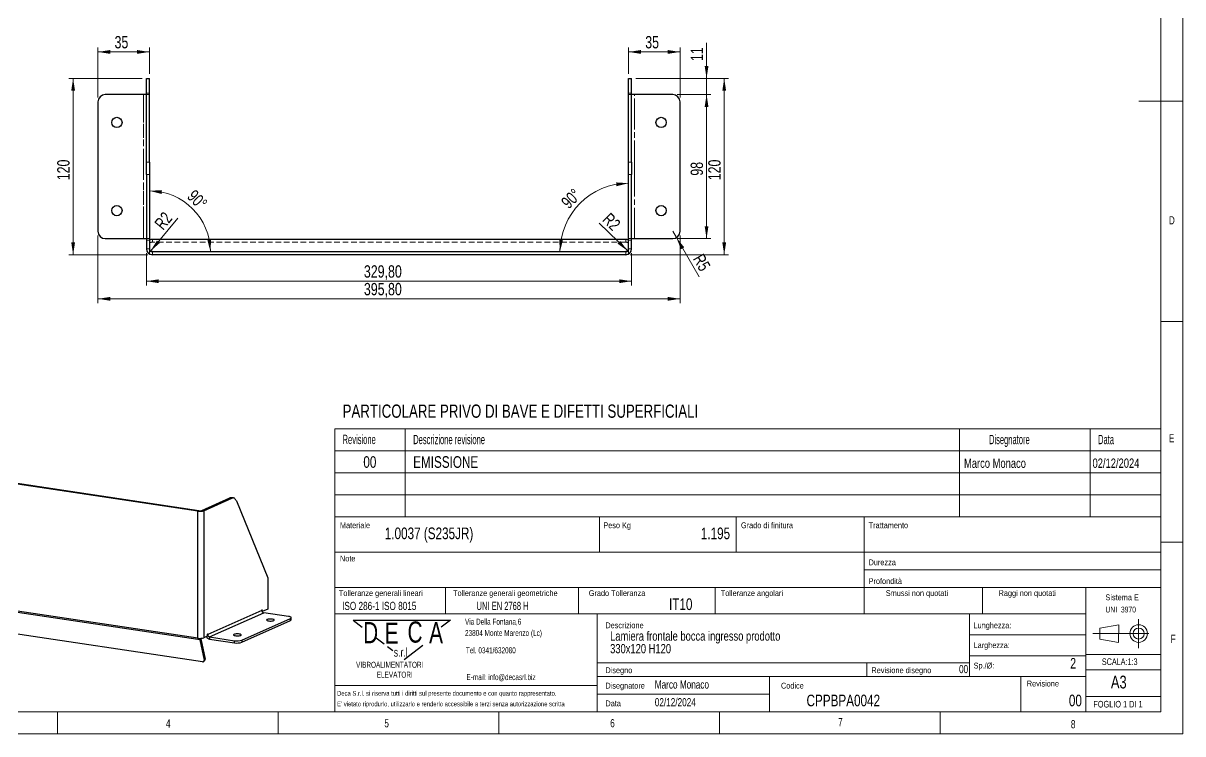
# Model space of a CAD drawing. Header units: millimetres. Extents: x 15 to 1245, y 15 to 876.
# Drawn here: x 457 to 1245, y 15 to 499 of the extents above; entities that cross this region are included whole.
import ezdxf

# ---------------------------------------------------------------- set-up
doc = ezdxf.new("R2010")
doc.units = ezdxf.units.MM
doc.header["$LTSCALE"] = 3
for name, pattern in [('CENTERX2', [20.32, 12.7, -2.54, 2.54, -2.54]), ('HIDDEN', [1.905, 1.27, -0.635]), ('PHANTOM', [12.7, 6.35, -1.27, 1.27, -1.27, 1.27, -1.27])]:
    doc.linetypes.add(name, pattern=pattern)
doc.layers.add('FORMAT', color=7, linetype='Continuous')
doc.layers.add('TESTO', color=179, linetype='Continuous')
doc.styles.add('SLDTEXTSTYLE0', font='TXT', dxfattribs={"width": 0.75})
doc.styles.add('SLDTEXTSTYLE1', font='TXT', dxfattribs={"width": 0.732984})
doc.styles.add('SLDTEXTSTYLE2', font='TXT', dxfattribs={"width": 0.643617})
doc.styles.add('SLDTEXTSTYLE3', font='TXT', dxfattribs={"width": 0.694444})
doc.styles.add('SLDTEXTSTYLE4', font='TXT', dxfattribs={"width": 0.692308})
doc.styles.add('SLDTEXTSTYLE5', font='TXT', dxfattribs={"width": 0.605})
doc.dimstyles.new('SLDDIMSTYLE0', dxfattribs={"dimtxt": 8.4, "dimasz": 8.4, "dimexe": 0, "dimexo": 0.0625, "dimgap": 2.1, "dimtad": 1, "dimrnd": 1e-09, "dimzin": 12, "dimdsep": 46, "dimtxsty": 'SLDTEXTSTYLE0', "dimsah": 1, "dimcen": 0.09, "dimadec": 0, "dimazin": 3, "dimtfac": 1, "dimtofl": 0, "dimtmove": 0, "dimatfit": 3, "dimfxl": 1, "dimfrac": 2, "dimtolj": 1, "dimtzin": 12, "dimarcsym": 0})
doc.dimstyles.new('SLDDIMSTYLE1', dxfattribs={"dimtxt": 8.4, "dimasz": 8.4, "dimexe": 0, "dimexo": 0.0625, "dimgap": 2.1, "dimtad": 1, "dimrnd": 1e-09, "dimzin": 12, "dimdsep": 46, "dimtxsty": 'SLDTEXTSTYLE0', "dimsah": 1, "dimcen": 0.09, "dimadec": 0, "dimazin": 3, "dimtfac": 1, "dimtmove": 0, "dimatfit": 0, "dimfxl": 1, "dimfrac": 2, "dimtolj": 1, "dimtzin": 12, "dimarcsym": 0})
doc.dimstyles.new('SLDDIMSTYLE2', dxfattribs={"dimtxt": 8.4, "dimasz": 8.4, "dimexe": 0, "dimexo": 0.0625, "dimgap": 2.1, "dimtad": 1, "dimrnd": 1e-09, "dimzin": 12, "dimdsep": 46, "dimtxsty": 'SLDTEXTSTYLE0', "dimsah": 1, "dimcen": 0, "dimadec": 0, "dimazin": 3, "dimtfac": 1, "dimtofl": 0, "dimtmove": 0, "dimatfit": 3, "dimfxl": 1, "dimfrac": 2, "dimtolj": 1, "dimtzin": 12, "dimarcsym": 0})
doc.dimstyles.new('SLDDIMSTYLE3', dxfattribs={"dimtxt": 8.4, "dimasz": 8.4, "dimexe": 0, "dimexo": 0.0625, "dimgap": 2.1, "dimtad": 1, "dimdec": 4, "dimlfac": 3, "dimzin": 12, "dimdsep": 46, "dimtxsty": 'SLDTEXTSTYLE0', "dimsah": 1, "dimcen": 0.09, "dimazin": 3, "dimtfac": 1, "dimtofl": 0, "dimtmove": 0, "dimatfit": 3, "dimfxl": 1, "dimfrac": 2, "dimtolj": 1, "dimtzin": 12, "dimarcsym": 0})
doc.dimstyles.new('SLDDIMSTYLE4', dxfattribs={"dimtxt": 8.4, "dimasz": 8.4, "dimexe": 0, "dimexo": 0.0625, "dimgap": 2.1, "dimtad": 1, "dimrnd": 1e-09, "dimzin": 12, "dimdsep": 46, "dimtxsty": 'SLDTEXTSTYLE0', "dimsah": 1, "dimcen": 0, "dimadec": 0, "dimazin": 3, "dimtfac": 1, "dimtofl": 0, "dimtmove": 1, "dimatfit": 3, "dimfxl": 1, "dimfrac": 2, "dimtolj": 1, "dimtzin": 12, "dimarcsym": 0})

# ---------------------------------------------------------------- blocks, each defined once
blk = doc.blocks.new('SW_NOTE_0')
at = {"color": 0, "linetype": 'Continuous', "lineweight": 0, "insert": (0, 116), "char_height": 90, "attachment_point": 1, "style": 'SLDTEXTSTYLE0'}
blk.add_mtext('PARTICOLARE PRIVO DI BAVE E DIFETTI SUPERFICIALI', dxfattribs=at)
blk = doc.blocks.new('Particolare privo di bave e dif.sup.')
at = {"color": 7, "linetype": 'Continuous', "lineweight": 0}
blk.add_blockref('SW_NOTE_0', (8.2, -5.8), dxfattribs=at)
blk = doc.blocks.new('_D')
at = {"color": 7, "linetype": 'Continuous', "lineweight": 0}
for p, q in [((868.21, 463.96), (868.21, 481.96)), ((903.21, 447.96), (903.21, 481.96)), ((868.21, 478.96), (903.21, 478.96))]:
    blk.add_line(p, q, dxfattribs=at)
at = {"color": 7, "linetype": 'Continuous', "lineweight": 18}
for points in [[(868.21, 478.96), (876.61, 477.67), (876.61, 480.26)], [(903.21, 478.96), (894.81, 480.26), (894.81, 477.67)]]:
    blk.add_solid(points, dxfattribs=at)
at = {"color": 7, "linetype": 'Continuous', "lineweight": 18, "insert": (879.51, 489.79), "char_height": 8.4, "attachment_point": 1, "style": 'SLDTEXTSTYLE0'}
blk.add_mtext('35', dxfattribs=at)
blk = doc.blocks.new('_D_1')
at = {"color": 7, "linetype": 'Continuous', "lineweight": 0}
for p, q in [((873.21, 460.96), (936.21, 460.96)), ((933.21, 460.96), (933.21, 340.96)), ((869.21, 340.96), (936.21, 340.96))]:
    blk.add_line(p, q, dxfattribs=at)
at = {"color": 7, "linetype": 'Continuous', "lineweight": 18}
for points in [[(933.21, 460.96), (931.92, 452.56), (934.5, 452.56)], [(933.21, 340.96), (934.5, 349.36), (931.92, 349.36)]]:
    blk.add_solid(points, dxfattribs=at)
at = {"color": 7, "linetype": 'Continuous', "lineweight": 18, "insert": (922.38, 391.65), "char_height": 8.4, "attachment_point": 1, "rotation": 90, "style": 'SLDTEXTSTYLE0'}
blk.add_mtext('120', dxfattribs=at)
blk = doc.blocks.new('_D_2')
at = {"color": 7, "linetype": 'Continuous', "lineweight": 0}
for p, q in [((901.21, 449.96), (924.21, 449.96)), ((921.21, 351.96), (921.21, 449.96)), ((901.21, 351.96), (924.21, 351.96))]:
    blk.add_line(p, q, dxfattribs=at)
at = {"color": 7, "linetype": 'Continuous', "lineweight": 18}
for points in [[(921.21, 449.96), (919.92, 441.56), (922.5, 441.56)], [(921.21, 351.96), (922.5, 360.36), (919.92, 360.36)]]:
    blk.add_solid(points, dxfattribs=at)
at = {"color": 7, "linetype": 'Continuous', "lineweight": 18, "insert": (910.38, 394.76), "char_height": 8.4, "attachment_point": 1, "rotation": 90, "style": 'SLDTEXTSTYLE0'}
blk.add_mtext('98', dxfattribs=at)
blk = doc.blocks.new('_D_3')
at = {"color": 7, "linetype": 'Continuous', "lineweight": 0}
for p, q in [((921.21, 460.96), (921.21, 485.17)), ((873.21, 460.96), (924.21, 460.96)), ((921.21, 449.96), (921.21, 460.96)), ((901.21, 449.96), (924.21, 449.96)), ((921.21, 449.96), (921.21, 433.81))]:
    blk.add_line(p, q, dxfattribs=at)
at = {"color": 7, "linetype": 'Continuous', "lineweight": 18}
for points in [[(921.21, 460.96), (922.5, 469.36), (919.92, 469.36)], [(921.21, 449.96), (919.92, 441.56), (922.5, 441.56)]]:
    blk.add_solid(points, dxfattribs=at)
at = {"color": 7, "linetype": 'Continuous', "lineweight": 18, "insert": (910.38, 472.76), "char_height": 8.4, "attachment_point": 1, "rotation": 90, "style": 'SLDTEXTSTYLE0'}
blk.add_mtext('11', dxfattribs=at)
blk = doc.blocks.new('_D_4')
at = {"color": 7, "linetype": 'Continuous', "lineweight": 0}
for p, q in [((540.41, 341.96), (540.41, 319.96)), ((870.21, 341.96), (870.21, 319.96)), ((540.41, 322.96), (870.21, 322.96))]:
    blk.add_line(p, q, dxfattribs=at)
at = {"color": 7, "linetype": 'Continuous', "lineweight": 18}
for points in [[(540.41, 322.96), (548.81, 321.67), (548.81, 324.26)], [(870.21, 322.96), (861.81, 324.26), (861.81, 321.67)]]:
    blk.add_solid(points, dxfattribs=at)
at = {"color": 7, "linetype": 'Continuous', "lineweight": 18, "insert": (688.24, 333.79), "char_height": 8.4, "attachment_point": 1, "style": 'SLDTEXTSTYLE0'}
blk.add_mtext('329,80', dxfattribs=at)
blk = doc.blocks.new('_D_5')
at = {"color": 7, "linetype": 'Continuous', "lineweight": 0}
for p, q in [((507.41, 353.96), (507.41, 307.96)), ((903.21, 353.96), (903.21, 307.96)), ((903.21, 310.96), (507.41, 310.96))]:
    blk.add_line(p, q, dxfattribs=at)
at = {"color": 7, "linetype": 'Continuous', "lineweight": 18}
for points in [[(507.41, 310.96), (515.81, 309.67), (515.81, 312.26)], [(903.21, 310.96), (894.81, 312.26), (894.81, 309.67)]]:
    blk.add_solid(points, dxfattribs=at)
at = {"color": 7, "linetype": 'Continuous', "lineweight": 18, "insert": (688.24, 321.79), "char_height": 8.4, "attachment_point": 1, "style": 'SLDTEXTSTYLE0'}
blk.add_mtext('395,80', dxfattribs=at)
blk = doc.blocks.new('_D_6')
at = {"color": 7, "linetype": 'Continuous', "lineweight": 0}
for p, q in [((537.41, 460.96), (487.55, 460.96)), ((490.55, 340.96), (490.55, 460.96)), ((541.41, 340.96), (487.55, 340.96))]:
    blk.add_line(p, q, dxfattribs=at)
at = {"color": 7, "linetype": 'Continuous', "lineweight": 18}
for points in [[(490.55, 460.96), (489.26, 452.56), (491.84, 452.56)], [(490.55, 340.96), (491.84, 349.36), (489.26, 349.36)]]:
    blk.add_solid(points, dxfattribs=at)
at = {"color": 7, "linetype": 'Continuous', "lineweight": 18, "insert": (479.72, 391.65), "char_height": 8.4, "attachment_point": 1, "rotation": 90, "style": 'SLDTEXTSTYLE0'}
blk.add_mtext('120', dxfattribs=at)
blk = doc.blocks.new('_D_7')
at = {"color": 7, "linetype": 'Continuous', "lineweight": 0}
for p, q in [((507.41, 447.96), (507.41, 481.96)), ((542.41, 463.96), (542.41, 481.96)), ((542.41, 478.96), (507.41, 478.96))]:
    blk.add_line(p, q, dxfattribs=at)
at = {"color": 7, "linetype": 'Continuous', "lineweight": 18}
for points in [[(507.41, 478.96), (515.81, 477.67), (515.81, 480.26)], [(542.41, 478.96), (534.01, 480.26), (534.01, 477.67)]]:
    blk.add_solid(points, dxfattribs=at)
at = {"color": 7, "linetype": 'Continuous', "lineweight": 18, "insert": (518.71, 489.79), "char_height": 8.4, "attachment_point": 1, "style": 'SLDTEXTSTYLE0'}
blk.add_mtext('35', dxfattribs=at)
blk = doc.blocks.new('_D_8')
at = {"color": 7, "linetype": 'Continuous', "lineweight": 0}
for q in [(898.21, 356.96), (916.19, 325.83)]:
    blk.add_line((900.71, 352.63), q, dxfattribs=at)
at = {"color": 7, "linetype": 'Continuous', "lineweight": 18}
blk.add_solid([(900.71, 352.63), (903.79, 344.71), (906.03, 346.01)], dxfattribs=at)
at = {"color": 7, "linetype": 'Continuous', "lineweight": 18, "insert": (918.92, 342.44), "char_height": 8.4, "attachment_point": 1, "rotation": 300, "style": 'SLDTEXTSTYLE0'}
blk.add_mtext('R5', dxfattribs=at)
blk = doc.blocks.new('_D_9')
at = {"color": 7, "linetype": 'Continuous', "lineweight": 18}
blk.add_arc((542.41, 342.96), 41.5, 0, 90, dxfattribs=at)
for points in [[(542.41, 384.46), (550.64, 382.34), (550.9, 384.91)], [(583.91, 342.96), (584.36, 351.45), (581.79, 351.19)]]:
    blk.add_solid(points, dxfattribs=at)
at = {"color": 7, "linetype": 'Continuous', "lineweight": 18, "insert": (573.44, 385.94), "char_height": 8.4, "attachment_point": 1, "rotation": 315, "style": 'SLDTEXTSTYLE0'}
blk.add_mtext('90°', dxfattribs=at)
blk = doc.blocks.new('_D_10')
at = {"color": 7, "linetype": 'Continuous', "lineweight": 18}
blk.add_arc((868.21, 342.96), 46.68, 90, 180, dxfattribs=at)
for points in [[(868.21, 389.64), (859.73, 390.18), (859.96, 387.61)], [(821.54, 342.96), (823.57, 351.22), (821, 351.45)]]:
    blk.add_solid(points, dxfattribs=at)
at = {"color": 7, "linetype": 'Continuous', "lineweight": 18, "insert": (821.58, 377.65), "char_height": 8.4, "attachment_point": 1, "rotation": 45, "style": 'SLDTEXTSTYLE0'}
blk.add_mtext('90°', dxfattribs=at)
blk = doc.blocks.new('_D_11')
at = {"color": 7, "linetype": 'Continuous', "lineweight": 0}
blk.add_line((543.14, 343.42), (561.84, 365.75), dxfattribs=at)
at = {"color": 7, "linetype": 'Continuous', "lineweight": 18}
blk.add_solid([(543.14, 343.42), (549.53, 349.03), (547.54, 350.69)], dxfattribs=at)
at = {"color": 7, "linetype": 'Continuous', "lineweight": 18, "insert": (545.22, 362.56), "char_height": 8.4, "attachment_point": 1, "rotation": 50.65936, "style": 'SLDTEXTSTYLE0'}
blk.add_mtext('R2', dxfattribs=at)
blk = doc.blocks.new('_D_12')
at = {"color": 7, "linetype": 'Continuous', "lineweight": 0}
blk.add_line((867.63, 343.55), (848.15, 362.53), dxfattribs=at)
at = {"color": 7, "linetype": 'Continuous', "lineweight": 18}
blk.add_solid([(867.63, 343.55), (862.51, 350.34), (860.71, 348.49)], dxfattribs=at)
at = {"color": 7, "linetype": 'Continuous', "lineweight": 18, "insert": (855.8, 370.19), "char_height": 8.4, "attachment_point": 1, "rotation": 315, "style": 'SLDTEXTSTYLE0'}
blk.add_mtext('R2', dxfattribs=at)

msp = doc.modelspace()

# ---------------------------------------------------------------- linework, layer by layer
at = {"color": 7, "linetype": 'Continuous', "lineweight": 18}
for p, q in [((1245, 15), (1245, 876)), ((1230, 861), (1230, 30)), ((1245, 445.5), (1215, 445.5)), ((1230, 295.5), (1245, 295.5)), ((1229.9993, 222.599408), (668.3993, 222.599408)), ((668.3993, 207.599408), (668.3993, 222.599408)), ((668.3993, 222.599408), (1229.9993, 222.599408)), ((716.3993, 207.599408), (716.3993, 222.599408)), ((1093.235038, 207.599408), (1093.235038, 222.599408)), ((1181.9993, 207.599408), (1181.9993, 222.599408)), ((1229.9993, 207.599408), (1229.9993, 222.599408)), ((1229.9993, 207.599408), (1229.9993, 222.599408)), ((1229.9993, 29.999408), (1229.9993, 222.582113)), ((668.3993, 207.599408), (1229.9993, 207.599408)), ((668.3993, 207.599408), (668.3993, 162.599408)), ((716.3993, 207.599408), (716.3993, 162.599408)), ((1093.235038, 207.599408), (1093.235038, 162.599408)), ((1181.9993, 207.599408), (1181.9993, 162.599408)), ((1229.9993, 207.599408), (1229.9993, 162.599408)), ((1229.9993, 207.599408), (1229.9993, 162.599408)), ((668.3993, 192.599408), (1229.9993, 192.599408)), ((668.3993, 177.599408), (1229.9993, 177.599408)), ((668.3993, 162.599408), (1229.9993, 162.599408)), ((668.406885, 162.572531), (668.406885, 29.972531)), ((668.406885, 162.572531), (1230.007737, 162.572531)), ((848.406885, 162.572531), (848.406885, 138.572531)), ((941.406885, 162.572531), (941.406885, 138.572531)), ((1028.406885, 138.572531), (1028.406885, 162.572531)), ((1229.9993, 162.599408), (1229.9993, 29.999408)), ((1230.007737, 162.572531), (1230.007737, 29.972531)), ((1230, 145.5), (1245, 145.5)), ((668.406885, 138.572531), (1230.007737, 138.572531)), ((1028.406885, 138.572531), (1028.406885, 114.569792)), ((1028.406885, 126.572531), (1230.007737, 126.572531)), ((668.406885, 114.569792), (1230.007737, 114.569792)), ((743.606462, 114.569792), (743.606462, 96.572531)), ((834.198963, 114.569792), (834.198963, 96.572531)), ((927.139222, 114.569792), (927.139222, 96.572531)), ((1028.456216, 114.569792), (1028.456216, 96.572531)), ((1108.841634, 114.569792), (1108.841634, 96.572531)), ((1179.006885, 114.569792), (1179.006885, 29.972531)), ((668.406885, 96.572531), (846.906885, 96.572531)), ((846.906885, 96.572531), (846.906885, 29.972531)), ((846.906885, 96.572531), (1179.006885, 96.572531)), ((1099.899533, 96.572531), (1099.899533, 82.372531)), ((1201.432059, 89.157246), (1188.669737, 86.907246)), ((1188.669737, 86.907246), (1188.669737, 79.407246)), ((1201.432059, 89.157246), (1201.370995, 77.157246)), ((1099.899533, 82.372531), (1099.899533, 68.172531)), ((1099.899533, 82.372531), (1179.006885, 82.372531)), ((1201.370995, 77.157246), (1188.669737, 79.407246)), ((846.906885, 63.272531), (1099.899533, 63.272531)), ((1030.196821, 63.272531), (1030.196821, 53.972531)), ((1099.899533, 68.172531), (1099.899533, 53.972531)), ((1099.899533, 68.172531), (1179.006885, 68.172531)), ((1179.006885, 68.972531), (1230.007737, 68.972531)), ((1179.007737, 68.972531), (1230.007737, 68.972531)), ((1179.007737, 68.972531), (1179.007737, 29.972531)), ((1179.007737, 58.472531), (1230.007737, 58.472531)), ((668.406885, 47.972531), (847.103372, 47.972531)), ((846.906885, 53.972531), (1179.006885, 53.972531)), ((963.969646, 53.972531), (963.969646, 29.972531)), ((1134.925717, 53.972531), (1134.925717, 29.972531)), ((963.969646, 41.972531), (846.906885, 41.972531)), ((1179.007737, 40.472531), (1230.007737, 40.472531)), ((30, 30), (1230, 30)), ((480, 15), (480, 30)), ((630, 15), (630, 30)), ((668.398449, 29.999408), (1229.9993, 29.999408)), ((668.3993, 29.999408), (1229.9993, 29.999408)), ((668.406885, 29.972531), (1230.007737, 29.972531)), ((668.407737, 29.972531), (1230.007737, 29.972531)), ((780, 15), (780, 30)), ((930, 15), (930, 30)), ((1080, 15), (1080, 30)), ((15, 15), (1245, 15)), ((668.4, 15), (683.4, 15))]:
    msp.add_line(p, q, dxfattribs=at)
at = {"color": 7, "linetype": 'Continuous', "lineweight": 25}
for p, q in [((540.412574, 460.964199), (542.412574, 460.964199)), ((540.412574, 403.932865), (540.412574, 460.964199)), ((542.412574, 403.932865), (542.412574, 460.964199)), ((868.212574, 460.964199), (870.212574, 460.964199)), ((868.212574, 403.932865), (868.212574, 460.964199)), ((870.212574, 403.932865), (870.212574, 460.964199)), ((538.412574, 449.964199), (512.412574, 449.964199)), ((540.412574, 449.964199), (538.412574, 449.964199)), ((872.212574, 449.964199), (870.212574, 449.964199)), ((898.212574, 449.964199), (872.212574, 449.964199)), ((507.412574, 444.964199), (507.412574, 356.964199)), ((903.212574, 356.964199), (903.212574, 444.964199)), ((540.412574, 395.612362), (540.412574, 403.932865)), ((542.412574, 403.932865), (542.412574, 395.612362)), ((868.212574, 395.612362), (868.212574, 403.932865)), ((870.212574, 403.932865), (870.212574, 395.612362)), ((540.412574, 395.612362), (540.412574, 344.964199)), ((542.412574, 395.612362), (542.412574, 344.964199)), ((868.212574, 344.964199), (868.212574, 395.612362)), ((870.212574, 344.964199), (870.212574, 395.612362)), ((512.412574, 351.964199), (538.412574, 351.964199)), ((538.412574, 351.964199), (540.412574, 351.964199)), ((866.212574, 351.397508), (544.412574, 351.397508)), ((870.212574, 351.964199), (872.212574, 351.964199)), ((872.212574, 351.964199), (898.212574, 351.964199)), ((542.412574, 341.205429), (542.412574, 341.500098)), ((543.044493, 341.205429), (542.412574, 341.205429)), ((544.412574, 343.084814), (543.728533, 343.084814)), ((866.212574, 342.964199), (544.412574, 342.964199)), ((866.212574, 340.964199), (544.412574, 340.964199)), ((866.896614, 343.084814), (866.212574, 343.084814)), ((868.212574, 341.205429), (867.580654, 341.205429)), ((868.212574, 341.500098), (868.212574, 341.205429)), ((575.321282, 166.499131), (366.306051, 197.732119)), ((576.071282, 166.835347), (367.056051, 198.068335)), ((578.12032, 166.977448), (597.113381, 175.491804)), ((579.419358, 166.783334), (598.412419, 175.29769)), ((598.412419, 175.29769), (597.113381, 175.491804)), ((599.520832, 175.470889), (598.221794, 175.665003)), ((601.532608, 173.470483), (622.919358, 121.083857)), ((576.071282, 166.835347), (575.321282, 166.499131)), ((575.321282, 80.076763), (575.321282, 166.499131)), ((578.12032, 166.977448), (579.419358, 166.783334)), ((579.419358, 166.783334), (579.419358, 80.360966)), ((622.919358, 121.083857), (622.919358, 99.861482)), ((575.321282, 80.076763), (366.306051, 111.309751)), ((575.411743, 79.126217), (366.396512, 110.359205)), ((578.529004, 63.978105), (369.513772, 95.211094)), ((618.794358, 99.022672), (582.044358, 82.548098)), ((583.343396, 80.905095), (620.093396, 97.379669)), ((618.82712, 99.241921), (619.169358, 99.19078)), ((619.002254, 98.205374), (619.169358, 98.180403)), ((622.919358, 99.861482), (619.169358, 98.180403)), ((619.169358, 98.180403), (619.169358, 99.19078)), ((636.980892, 94.856184), (620.093396, 97.379669)), ((605.353487, 78.736863), (638.353487, 93.530358)), ((605.353487, 77.287974), (638.353487, 92.08147)), ((638.353487, 92.08147), (638.353487, 93.530358)), ((638.855892, 92.566755), (638.855892, 94.015644)), ((575.411743, 79.126217), (576.116513, 79.937706)), ((576.710781, 78.932103), (575.411743, 79.126217)), ((577.415551, 79.743592), (576.116513, 79.937706)), ((577.415551, 79.743592), (576.710781, 78.932103)), ((576.710781, 78.932103), (579.571526, 65.030509)), ((577.415551, 79.743592), (580.276296, 65.841997)), ((581.669358, 81.369613), (579.419358, 80.360966)), ((581.669358, 82.37999), (581.669358, 81.369613)), ((582.044358, 82.548098), (581.70212, 82.599238)), ((583.343396, 80.905095), (600.230892, 78.381609)), ((583.343396, 80.905095), (583.343396, 79.456206)), ((583.343396, 79.456206), (600.230892, 76.932721)), ((600.230892, 76.932721), (600.230892, 78.381609)), ((605.353487, 78.736863), (605.353487, 77.287974)), ((579.405, 64.241049), (580.109769, 65.052537)), ((579.571526, 65.030509), (580.276296, 65.841997))]:
    msp.add_line(p, q, dxfattribs=at)
at = {"color": 8, "linetype": 'PHANTOM', "lineweight": 18}
for p, q in [((538.412574, 449.964199), (538.412574, 351.964199)), ((872.212574, 351.964199), (872.212574, 449.964199)), ((540.412574, 403.932865), (542.412574, 403.932865)), ((868.212574, 403.932865), (870.212574, 403.932865)), ((542.412574, 395.612362), (540.412574, 395.612362)), ((870.212574, 395.612362), (868.212574, 395.612362)), ((542.412574, 344.964199), (540.412574, 344.964199)), ((866.212574, 343.084814), (544.412574, 343.084814)), ((544.412574, 342.964199), (544.412574, 340.964199)), ((866.212574, 342.964199), (866.212574, 340.964199)), ((868.212574, 344.964199), (870.212574, 344.964199))]:
    msp.add_line(p, q, dxfattribs=at)
at = {"color": 7, "linetype": 'HIDDEN', "lineweight": 18}
for p, q in [((538.412574, 351.964199), (538.412574, 449.964199)), ((540.412574, 450.964199), (542.412574, 450.964199)), ((540.412574, 449.964199), (542.412574, 449.964199)), ((868.212574, 450.964199), (870.212574, 450.964199)), ((868.212574, 449.964199), (870.212574, 449.964199)), ((872.212574, 351.964199), (872.212574, 449.964199)), ((542.412574, 351.964199), (540.412574, 351.964199)), ((540.412574, 350.964199), (542.412574, 350.964199)), ((544.412574, 349.518123), (544.412574, 351.397508)), ((866.212574, 349.518123), (544.412574, 349.518123)), ((866.212574, 351.397508), (866.212574, 349.518123)), ((870.212574, 351.964199), (868.212574, 351.964199)), ((868.212574, 350.964199), (870.212574, 350.964199)), ((542.412574, 344.964199), (540.412574, 344.964199)), ((542.412574, 343.084814), (542.412574, 344.964199)), ((542.412574, 341.500098), (542.412574, 343.084814)), ((543.728533, 343.084814), (542.412574, 343.084814)), ((544.412574, 341.205429), (543.044493, 341.205429)), ((544.412574, 343.084814), (544.412574, 342.964199)), ((544.412574, 342.964199), (544.412574, 340.964199)), ((866.212574, 341.205429), (544.412574, 341.205429)), ((866.212574, 342.964199), (866.212574, 343.084814)), ((866.212574, 342.964199), (866.212574, 340.964199)), ((867.580654, 341.205429), (866.212574, 341.205429)), ((868.212574, 343.084814), (866.896614, 343.084814)), ((868.212574, 343.084814), (868.212574, 344.964199)), ((868.212574, 344.964199), (870.212574, 344.964199)), ((868.212574, 343.084814), (868.212574, 341.500098))]:
    msp.add_line(p, q, dxfattribs=at)
at = {"color": 7, "linetype": 'CENTERX2', "lineweight": 18}
for p, q in [((1214.988209, 92.999109), (1214.988209, 73.214457)), ((1183.808947, 83.243072), (1224.301903, 83.243072))]:
    msp.add_line(p, q, dxfattribs=at)
at = {"color": 7, "linetype": 'Continuous', "lineweight": 25, "flags": 128}
for points in [[(544.412574, 351.397508), (544.022393, 351.384365), (543.647207, 351.345439), (543.301433, 351.282227), (542.99836, 351.197157), (542.749634, 351.0935), (542.564815, 350.975239), (542.451003, 350.846918), (542.412574, 350.713468)], [(868.212574, 350.713468), (868.174144, 350.846918), (868.060333, 350.975239), (867.875513, 351.0935), (867.626787, 351.197157), (867.323714, 351.282227), (866.977941, 351.345439), (866.602754, 351.384365), (866.212574, 351.397508)], [(601.532608, 173.470483), (601.254193, 174.05403), (600.932944, 174.547127), (600.573704, 174.942343), (600.181886, 175.233719), (599.763398, 175.416864), (599.324546, 175.489018), (598.871946, 175.449093), (598.412419, 175.29769)], [(619.169358, 99.19078), (619.155086, 99.322998), (619.114441, 99.422291), (619.053611, 99.473542), (618.981858, 99.468948), (618.910105, 99.40921), (618.849276, 99.303421), (618.808631, 99.167687), (618.794358, 99.022672)], [(638.353487, 93.530358), (638.65688, 93.703664), (638.82381, 93.888959), (638.847863, 94.079123), (638.728114, 94.266846), (638.469165, 94.444917), (638.080967, 94.606491), (637.578439, 94.745358), (636.980892, 94.856184)], [(626.998008, 92.089185), (627.283877, 92.277704), (627.342351, 92.479657), (627.168235, 92.677098), (626.776999, 92.852484), (626.203406, 92.990232), (625.498424, 93.078101), (624.724691, 93.108285), (623.950959, 93.078101), (623.245976, 92.990232), (622.672384, 92.852484), (622.281148, 92.677098), (622.107031, 92.479657), (622.165505, 92.277704), (622.451375, 92.089185), (622.939238, 91.930849), (623.585746, 91.816767), (624.333455, 91.757073), (625.115927, 91.757073), (625.863636, 91.816767), (626.510145, 91.930849), (626.998008, 92.089185)], [(576.10559, 79.995156), (576.105994, 79.992851), (576.116513, 79.937706)], [(582.044358, 82.548098), (582.030086, 82.680316), (581.989441, 82.779609), (581.928611, 82.83086), (581.856858, 82.826266), (581.785105, 82.766528), (581.724276, 82.660739), (581.683631, 82.525005), (581.669358, 82.37999)], [(604.498008, 82.002711), (604.783877, 82.19123), (604.842351, 82.393182), (604.668235, 82.590624), (604.276999, 82.76601), (603.703406, 82.903757), (602.998424, 82.991627), (602.224691, 83.021811), (601.450959, 82.991627), (600.745976, 82.903757), (600.172384, 82.76601), (599.781148, 82.590624), (599.607031, 82.393182), (599.665505, 82.19123), (599.951375, 82.002711), (600.439238, 81.844375), (601.085746, 81.730293), (601.833455, 81.670599), (602.615927, 81.670599), (603.363636, 81.730293), (604.010145, 81.844375), (604.498008, 82.002711)]]:
    msp.add_lwpolyline(points, dxfattribs=at)
at = {"color": 7, "linetype": 'HIDDEN', "lineweight": 18, "flags": 128}
for points in [[(542.412574, 348.834083), (542.451003, 348.967532), (542.564815, 349.095854), (542.749634, 349.214115), (542.99836, 349.317772), (543.301433, 349.402841), (543.647207, 349.466054), (544.022393, 349.504979), (544.412574, 349.518123)], [(866.212574, 349.518123), (866.602754, 349.504979), (866.977941, 349.466054), (867.323714, 349.402841), (867.626787, 349.317772), (867.875513, 349.214115), (868.060333, 349.095854), (868.174144, 348.967532), (868.212574, 348.834083)]]:
    msp.add_lwpolyline(points, dxfattribs=at)
at = {"color": 7, "linetype": 'Continuous', "lineweight": 25}
for centre in [(520.312574, 430.964199), (890.312574, 430.964199), (520.312574, 370.964199), (890.312574, 370.964199)]:
    msp.add_circle(centre, 3.5, dxfattribs=at)
at = {"color": 7, "linetype": 'Continuous', "lineweight": 18}
for radius in [6, 3.75]:
    msp.add_circle((1214.988209, 83.243072), radius, dxfattribs=at)
at = {"color": 7, "linetype": 'Continuous', "lineweight": 25}
for centre, radius, start, end in [((512.412574, 444.964199), 5, 90, 180), ((898.212574, 444.964199), 5, 0, 90), ((512.412574, 356.964199), 5, 180, 270), ((898.212574, 356.964199), 5, 270, 0), ((544.412574, 344.964199), 4, 180, 270), ((544.412574, 344.964199), 2, 180, 270), ((866.212574, 344.964199), 2, 270, 0), ((866.212574, 344.964199), 4, 270, 0), ((597.95609, 173.732089), 1.951091, 82.173007078, 115.589257684), ((576.779637, 175.158607), 8.78142, 260.440437234, 287.493824367), ((576.80046, 171.165085), 4.39071, 260.440437234, 287.493824367), ((620.443296, 98.99136), 1.649235, 178.91212029, 257.751102467), ((638.221188, 92.721142), 0.65321, 281.685303837, 346.328750554), ((580.069893, 80.049099), 4.748691, 179.666217557, 191.206431071), ((576.779637, 88.736239), 8.78142, 260.440437234, 287.493824367), ((583.935751, 82.507953), 3.108704, 206.204140657, 259.01528076), ((583.693296, 82.516786), 1.649235, 178.91212029, 257.751102467), ((602.053836, 89.205955), 10.976774, 260.440437234, 287.493824367), ((602.053836, 87.757066), 10.976774, 260.440437234, 287.493824367), ((578.748443, 64.803295), 0.853869, 255.108187392, 15.432251167), ((579.407152, 65.613039), 0.898796, 321.419438554, 14.758108051)]:
    msp.add_arc(centre, radius, start, end, dxfattribs=at)
at = {"layer": 'TESTO'}
for p, q in [((680.861487, 92.396556), (747.074675, 92.396556)), ((680.861487, 92.396556), (687.090646, 87.611198)), ((747.074675, 92.396556), (740.790854, 87.569206)), ((696.550038, 80.344314), (701.971211, 76.179668)), ((704.264105, 74.453985), (707.928213, 71.586423)), ((728.256322, 75.047459), (715.6637, 65.373569))]:
    msp.add_line(p, q, dxfattribs=at)

# ---------------------------------------------------------------- block references
at = {"color": 7, "linetype": 'Continuous', "xscale": 0.1, "yscale": 0.1, "zscale": 0.1}
msp.add_blockref('Particolare privo di bave e dif.sup.', (672.940014, 228.029609), dxfattribs=at)

# ---------------------------------------------------------------- texts
at = {"color": 7, "linetype": 'Continuous', "lineweight": 0}
for s, insert, char_height, attachment_point, style in [('D', (1235.505744, 367.191262), 5.55625, 1, 'SLDTEXTSTYLE0'), ('Revisione', (673.737803, 218.485821), 6.35, 1, 'SLDTEXTSTYLE5'), ('Descrizione revisione', (721.743752, 218.430868), 6.35, 1, 'SLDTEXTSTYLE5'), ('Disegnatore', (1113.221982, 218.430868), 6.35, 1, 'SLDTEXTSTYLE5'), ('Data', (1187.377796, 218.430868), 6.35, 1, 'SLDTEXTSTYLE5'), ('E', (1235.499763, 218.879068), 5.55625, 1, 'SLDTEXTSTYLE0'), ('00', (687.861578, 203.908173), 7.9375, 1, 'SLDTEXTSTYLE0'), ('EMISSIONE', (721.743752, 203.908173), 7.9375, 1, 'SLDTEXTSTYLE0'), ('Marco Monaco', (1096.234118, 202.329209), 6.35, 1, 'SLDTEXTSTYLE0'), ('02/12/2024', (1183.621828, 202.329209), 6.35, 1, 'SLDTEXTSTYLE0'), ('Materiale', (671.95411, 158.890755), 3.96875, 1, 'SLDTEXTSTYLE0'), ('Peso Kg', (851.015394, 158.890755), 3.96875, 1, 'SLDTEXTSTYLE0'), ('Grado di finitura', (944.603312, 158.890755), 3.96875, 1, 'SLDTEXTSTYLE0'), ('Trattamento', (1031.406885, 158.890755), 3.96875, 1, 'SLDTEXTSTYLE0'), ('1.0037 (S235JR)', (702.440325, 155.381008), 7.9375, 1, 'SLDTEXTSTYLE0'), ('1.195', (937.225744, 155.381008), 7.9375, 3, 'SLDTEXTSTYLE0'), ('Note', (671.95411, 136.291322), 3.96875, 1, 'SLDTEXTSTYLE0'), ('Durezza', (1031.380091, 133.657336), 3.96875, 1, 'SLDTEXTSTYLE0'), ('Profondità', (1031.380091, 120.898825), 3.96875, 1, 'SLDTEXTSTYLE0'), ('Tolleranze generali lineari', (671.242923, 112.731188), 3.96875, 1, 'SLDTEXTSTYLE0'), ('Tolleranze generali geometriche', (748.836138, 112.731188), 3.96875, 1, 'SLDTEXTSTYLE0'), ('Grado Tolleranza', (841.11594, 112.731188), 3.96875, 1, 'SLDTEXTSTYLE0'), ('Tolleranze angolari', (930.878312, 112.731188), 3.96875, 1, 'SLDTEXTSTYLE0'), ('Smussi non quotati', (1043.057627, 112.731188), 3.96875, 1, 'SLDTEXTSTYLE0'), ('Raggi non quotati', (1119.745559, 112.731188), 3.96875, 1, 'SLDTEXTSTYLE0'), ('ISO 286-1 ISO 8015', (673.435395, 104.810609), 5.55625, 1, 'SLDTEXTSTYLE0'), ('UNI EN 2768 H', (764.780163, 104.810609), 5.55625, 1, 'SLDTEXTSTYLE4'), ('IT10', (895.680414, 107.179056), 7.9375, 1, 'SLDTEXTSTYLE0'), ('Sistema E', (1192.421325, 109.840413), 3.96875, 1, 'SLDTEXTSTYLE0'), ('UNI  3970', (1192.421325, 101.548746), 3.96875, 1, 'SLDTEXTSTYLE3'), ('Descrizione', (852.428707, 90.811596), 3.96875, 1, 'SLDTEXTSTYLE0'), ('Lunghezza:', (1102.708947, 90.811596), 3.96875, 1, 'SLDTEXTSTYLE0'), ('Lamiera frontale bocca ingresso prodotto', (855.6391, 84.714876), 6.35, 1, 'SLDTEXTSTYLE0'), ('F', (1236.702007, 82.375726), 5.55625, 1, 'SLDTEXTSTYLE0'), ('330x120 H120', (855.6391, 76.126608), 6.35, 1, 'SLDTEXTSTYLE0'), ('Larghezza:', (1102.756737, 77.309412), 3.96875, 1, 'SLDTEXTSTYLE0'), ('Sp./Ø:', (1102.756737, 63.427081), 3.96875, 1, 'SLDTEXTSTYLE0'), ('2', (1172.448555, 66.58501), 7.14375, 3, 'SLDTEXTSTYLE0'), ('SCALA:1:3', (1189.958877, 66.331688), 4.5, 1, 'SLDTEXTSTYLE0'), ('Disegno', (852.428707, 60.247501), 3.96875, 1, 'SLDTEXTSTYLE0'), ('Revisione disegno', (1033.307763, 60.247501), 3.96875, 1, 'SLDTEXTSTYLE0'), ('00', (1099.074864, 61.826466), 5.55625, 3, 'SLDTEXTSTYLE0'), ('Disegnatore', (852.428707, 49.760551), 3.96875, 1, 'SLDTEXTSTYLE0'), ('Marco Monaco', (886.015653, 51.339516), 5.55625, 1, 'SLDTEXTSTYLE0'), ('Codice', (971.814553, 49.760551), 3.96875, 1, 'SLDTEXTSTYLE0'), ('Revisione', (1138.957096, 51.175256), 3.96875, 1, 'SLDTEXTSTYLE0'), ('A3', (1196.123671, 54.588979), 8.73125, 1, 'SLDTEXTSTYLE0'), ('Deca S.r.l. si riserva tutti i diritti sul presente documento e con quanto rappresentato.', (670.031631, 44.148274), 3.175, 1, 'SLDTEXTSTYLE0'), ('02/12/2024', (886.015653, 39.283388), 5.55625, 1, 'SLDTEXTSTYLE0'), ('CPPBPA0042', (989.171206, 41.651835), 7.9375, 1, 'SLDTEXTSTYLE0'), ('00', (1176.399665, 41.651835), 7.9375, 3, 'SLDTEXTSTYLE0'), ("E' vietato riprodurlo, utilizzarlo e renderlo accessibile a terzi senza autorizzazione scritta", (670.031631, 36.914941), 3.175, 1, 'SLDTEXTSTYLE0'), ('Data', (852.428707, 37.704424), 3.96875, 1, 'SLDTEXTSTYLE0'), ('FOGLIO 1 DI 1', (1184.177287, 37.425977), 4.5, 1, 'SLDTEXTSTYLE4'), ('4', (553.674626, 24.829447), 5.55625, 1, 'SLDTEXTSTYLE0'), ('5', (702.160623, 24.969983), 5.55625, 1, 'SLDTEXTSTYLE0'), ('6', (855.704281, 25.022471), 5.55625, 1, 'SLDTEXTSTYLE0'), ('7', (1010.669443, 25.748913), 5.55625, 1, 'SLDTEXTSTYLE0'), ('8', (1168.886201, 24.320885), 5.55625, 1, 'SLDTEXTSTYLE0')]:
    msp.add_mtext(s, dxfattribs=dict(at, insert=insert, char_height=char_height, attachment_point=attachment_point, style=style))
at = {"layer": 'FORMAT', "char_height": 4.05, "attachment_point": 1, "style": 'SLDTEXTSTYLE2'}
for s, insert in [('Via Della Fontana,6', (756.98422, 93.328939)), ('23804 Monte Marenzo (Lc)', (756.98422, 85.649654)), ('Tel. 0341/632080', (757.586929, 73.850224)), ('VIBROALIMENTATORI', (682.913485, 63.993071)), ('ELEVATORI', (696.984679, 57.266811)), ('E-mail: info@decasrl.biz', (757.975899, 55.599056))]:
    msp.add_mtext(s, dxfattribs=dict(at, insert=insert))
at = {"layer": 'TESTO', "attachment_point": 1, "style": 'SLDTEXTSTYLE1'}
for s, insert, char_height in [('D', (687.735425, 91.038089), 14.4), ('E', (702.440325, 90.71947), 14.4), ('C', (717.887041, 91.458088), 14.4), ('A', (732.580143, 91.038089), 14.4), ('s.r.l.', (708.547859, 73.510918), 6)]:
    msp.add_mtext(s, dxfattribs=dict(at, insert=insert, char_height=char_height))

# ---------------------------------------------------------------- dimensions: what is measured, and where the dimension line sits
at = {"color": 7, "linetype": 'Continuous', "lineweight": 18}
for base, p1, p2, picture, middle in [((507.412574, 478.964199), (542.412574, 460.964199), (507.412574, 444.964199), '_D_7', (524.912574, 478.964199)), ((903.212574, 478.964199), (868.212574, 460.964199), (903.212574, 444.964199), '_D', (885.712574, 478.964199)), ((507.412574, 310.964199), (903.212574, 356.964199), (507.412574, 356.964199), '_D_5', (705.312574, 310.964199)), ((870.212574, 322.964199), (540.412574, 344.964199), (870.212574, 344.964199), '_D_4', (705.312574, 322.964199))]:
    dim = msp.add_linear_dim(base=base, p1=p1, p2=p2, dimstyle='SLDDIMSTYLE0', dxfattribs=at)
    dim.commit()
    dim.dimension.update_dxf_attribs({"geometry": picture, "text_midpoint": middle, "dimtype": 160})
for base, p1, p2, dimstyle, picture, middle in [((921.212574, 460.964199), (898.212574, 449.964199), (870.212574, 460.964199), 'SLDDIMSTYLE1', '_D_3', (921.212574, 478.964199)), ((490.552574, 460.964199), (544.412574, 340.964199), (540.412574, 460.964199), 'SLDDIMSTYLE0', '_D_6', (490.552574, 400.964199)), ((933.212574, 340.964199), (870.212574, 460.964199), (866.212574, 340.964199), 'SLDDIMSTYLE0', '_D_1', (933.212574, 400.964199)), ((921.212574, 449.964199), (898.212574, 351.964199), (898.212574, 449.964199), 'SLDDIMSTYLE0', '_D_2', (921.212574, 400.964199))]:
    dim = msp.add_linear_dim(base=base, p1=p1, p2=p2, angle=90, dimstyle=dimstyle, dxfattribs=at)
    dim.commit()
    dim.dimension.update_dxf_attribs({"geometry": picture, "text_midpoint": middle, "dimtype": 160})
for base, line1, line2, picture, middle in [((571.757877, 372.309503), ((544.412574, 342.964199), (866.212574, 342.964199)), ((542.412574, 395.612362), (542.412574, 344.964199)), '_D_9', (571.757877, 372.309503)), ((835.207215, 375.969558), ((868.212574, 395.612362), (868.212574, 344.964199)), ((866.212574, 342.964199), (544.412574, 342.964199)), '_D_10', (835.207215, 375.969558))]:
    dim = msp.add_angular_dim_2l(base=base, line1=line1, line2=line2, dimstyle='SLDDIMSTYLE3', dxfattribs=at)
    dim.commit()
    dim.dimension.update_dxf_attribs({"geometry": picture, "text_midpoint": middle, "dimtype": 162})
for center, mpoint, dimstyle, picture, middle in [((544.412574, 344.964199), (543.144715, 343.417418), 'SLDDIMSTYLE4', '_D_11', (558.093872, 361.655307)), ((866.212574, 344.964199), (867.626787, 343.549986), 'SLDDIMSTYLE4', '_D_12', (852.259856, 358.916977)), ((898.212574, 356.964199), (900.712574, 352.634072), 'SLDDIMSTYLE2', '_D_8', (913.288992, 330.851158))]:
    dim = msp.add_radius_dim(center=center, mpoint=mpoint, dimstyle=dimstyle, dxfattribs=at)
    dim.commit()
    dim.dimension.update_dxf_attribs({"geometry": picture, "text_midpoint": middle, "dimtype": 164})

doc.saveas('drawing.dxf')
